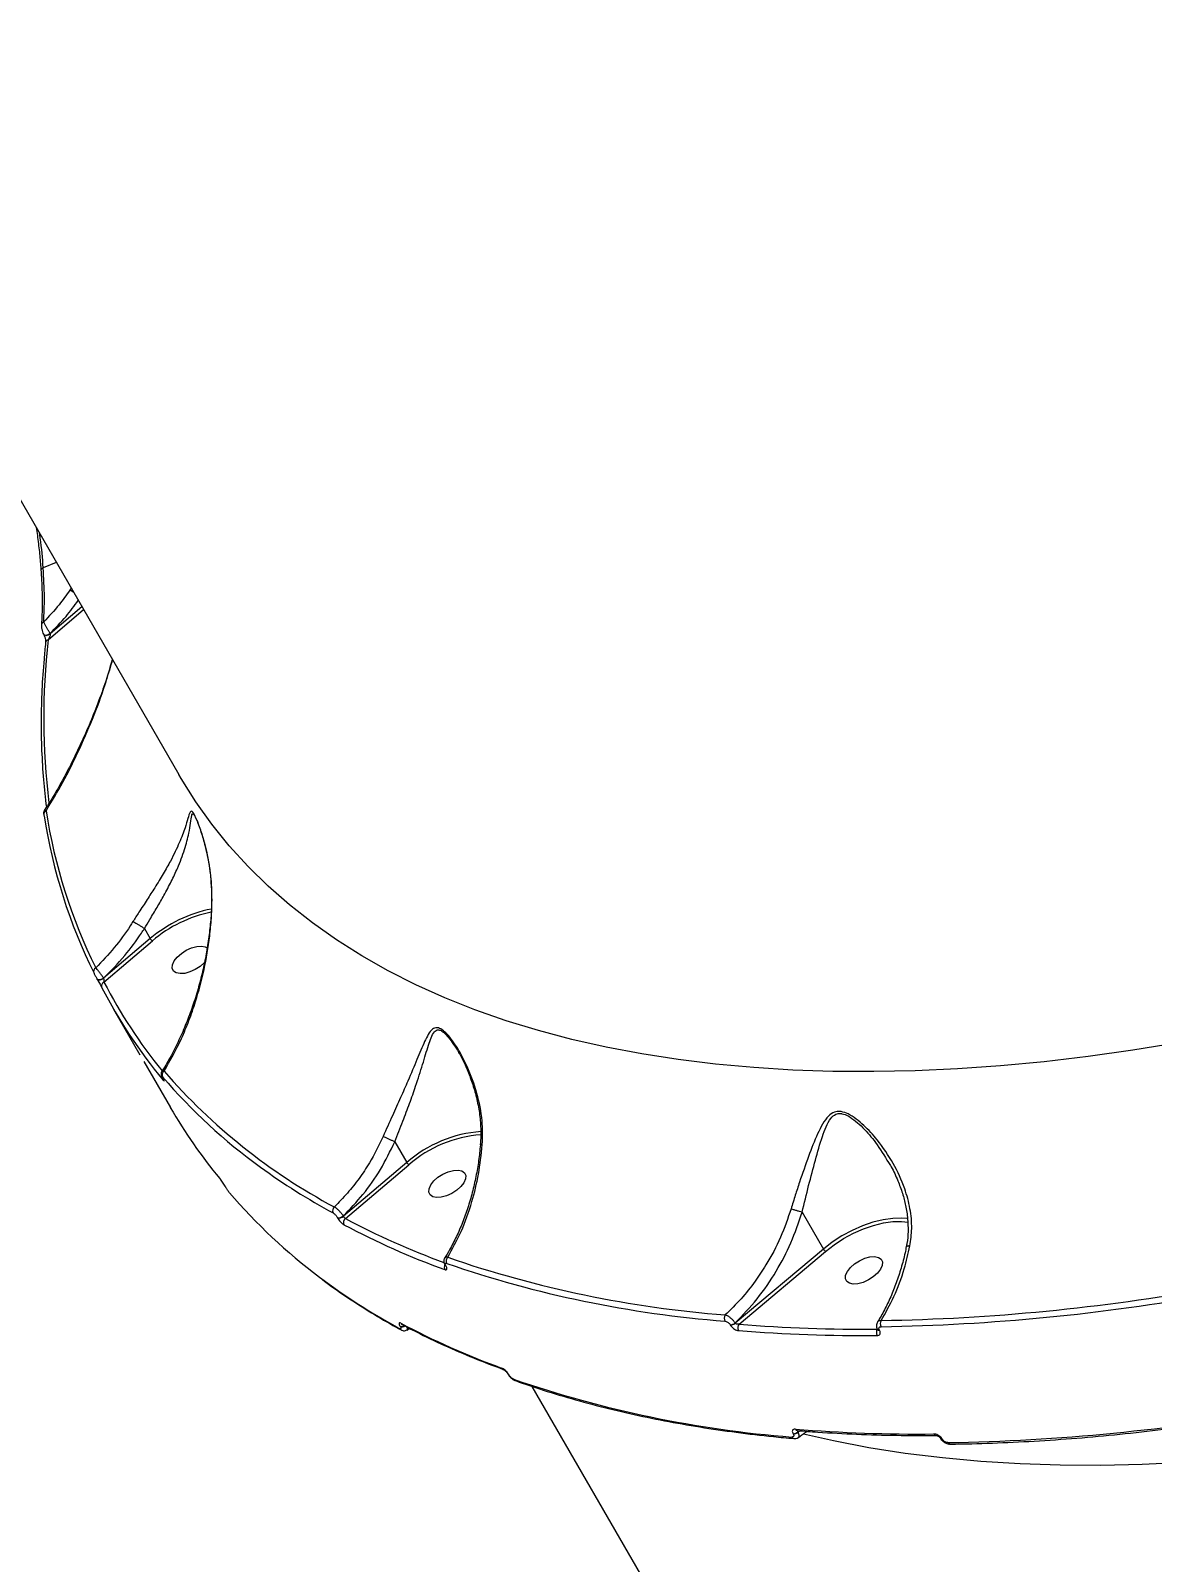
# Model space of a CAD drawing. Header units: millimetres. Extents: x -7447 to 8662, y -5576 to 6370.
# Drawn here: x 683.4 to 928.8, y -1705.7 to -1370.7 of the extents above; entities that cross this region are included whole.
import ezdxf

# ---------------------------------------------------------------- set-up
doc = ezdxf.new("R2010")
doc.units = ezdxf.units.MM
doc.layers.add('DiKom', color=7, linetype='Continuous')
doc.layers.add('DIKOM_ОБЪЕКТ', color=7, linetype='Continuous')
doc.styles.add('style1', font='arial.ttf', dxfattribs={"width": 0.8})
doc.dimstyles.new('1-50', dxfattribs={"dimtxt": 300, "dimasz": 200, "dimexe": 100, "dimexo": 0, "dimgap": 100, "dimtad": 1, "dimdec": 0, "dimtxsty": 'style1', "dimcen": 0, "dimclrd": 7, "dimclre": 7, "dimadec": 1, "dimazin": 2, "dimtfac": 1, "dimtdec": 0, "dimtmove": 1, "dimatfit": 3, "dimfxl": 0, "dimlwd": 25, "dimlwe": 18, "dimarcsym": 0})

# ---------------------------------------------------------------- blocks, each defined once
blk = doc.blocks.new('*D10')
at = {"color": 7, "linetype": 'Continuous', "lineweight": 18, "transparency": 16777216}
for p, q in [((-5489.75, 240.8), (-5489.75, 4573.49)), ((4778.18, -2126.78), (4778.18, 4573.49))]:
    blk.add_line(p, q, dxfattribs=at)
at = {"color": 7, "linetype": 'Continuous', "lineweight": 25, "transparency": 16777216}
blk.add_line((4578.18, 4473.49), (-5289.75, 4473.49), dxfattribs=at)
at = {"color": 7, "linetype": 'Continuous', "transparency": 16777216}
for points in [[(-5289.75, 4506.82), (-5289.75, 4440.16), (-5489.75, 4473.49)], [(4578.18, 4506.82), (4578.18, 4440.16), (4778.18, 4473.49)]]:
    blk.add_solid(points, dxfattribs=at)
at = {"layer": 'Defpoints', "color": 0, "linetype": 'Continuous', "transparency": 16777216}
for p in [(-5489.75, 4473.49), (-5489.75, 240.8), (4778.18, -2126.78)]:
    blk.add_point(p, dxfattribs=at)
at = {"color": 0, "linetype": 'Continuous', "lineweight": 15, "transparency": 16777216, "insert": (-777.31, 4726.76), "char_height": 300, "attachment_point": 5, "style": 'style1'}
blk.add_mtext('10300', dxfattribs=at)
blk = doc.blocks.new('*D11')
at = {"color": 7, "linetype": 'Continuous', "lineweight": 18, "transparency": 16777216}
for p, q in [((2045.4, 3512.26), (7772.09, 3512.26)), ((-1858.48, -4091.08), (7772.09, -4091.08))]:
    blk.add_line(p, q, dxfattribs=at)
at = {"color": 7, "linetype": 'Continuous', "lineweight": 25, "transparency": 16777216}
blk.add_line((7672.09, -3891.08), (7672.09, 3312.26), dxfattribs=at)
at = {"color": 7, "linetype": 'Continuous', "transparency": 16777216}
for points in [[(7638.76, 3312.26), (7705.42, 3312.26), (7672.09, 3512.26)], [(7638.76, -3891.08), (7705.42, -3891.08), (7672.09, -4091.08)]]:
    blk.add_solid(points, dxfattribs=at)
at = {"layer": 'Defpoints', "color": 0, "linetype": 'Continuous', "transparency": 16777216}
for p in [(2045.4, 3512.26), (7672.09, 3512.26), (-1858.48, -4091.08)]:
    blk.add_point(p, dxfattribs=at)
at = {"color": 0, "linetype": 'Continuous', "lineweight": 15, "transparency": 16777216, "insert": (7418.92, 3.22), "char_height": 300, "attachment_point": 5, "rotation": 90, "style": 'style1'}
blk.add_mtext('7600', dxfattribs=at)
blk = doc.blocks.new('*D12')
at = {"layer": 'Defpoints', "color": 0, "transparency": 16777216}
for p in [(-7446.93, 5919.72), (-7446.93, 736.93), (6905.53, -2412.68)]:
    blk.add_point(p, dxfattribs=at)
at = {"layer": 'DiKom', "color": 7, "lineweight": 18, "transparency": 16777216}
for p, q in [((-7446.93, 736.93), (-7446.93, 6019.72)), ((6905.53, -2412.68), (6905.53, 6019.72))]:
    blk.add_line(p, q, dxfattribs=at)
at = {"layer": 'DiKom', "color": 7, "lineweight": 25, "transparency": 16777216}
blk.add_line((6705.53, 5919.72), (-7246.93, 5919.72), dxfattribs=at)
at = {"layer": 'DiKom', "color": 7, "transparency": 16777216}
for points in [[(-7246.93, 5953.05), (-7246.93, 5886.39), (-7446.93, 5919.72)], [(6705.53, 5953.05), (6705.53, 5886.39), (6905.53, 5919.72)]]:
    blk.add_solid(points, dxfattribs=at)
at = {"layer": 'DiKom', "color": 0, "transparency": 16777216, "insert": (-918.31, 6173), "char_height": 300, "attachment_point": 5, "style": 'style1'}
blk.add_mtext('14300', dxfattribs=at)
blk = doc.blocks.new('*D13')
at = {"layer": 'Defpoints', "color": 0, "transparency": 16777216}
for p in [(2049.72, 5594.27), (-1141.86, -5576.35), (8561.69, -5576.35)]:
    blk.add_point(p, dxfattribs=at)
at = {"layer": 'DiKom', "color": 7, "lineweight": 18, "transparency": 16777216}
for p, q in [((2049.72, 5594.27), (8661.69, 5594.27)), ((-1141.86, -5576.35), (8661.69, -5576.35))]:
    blk.add_line(p, q, dxfattribs=at)
at = {"layer": 'DiKom', "color": 7, "lineweight": 25, "transparency": 16777216}
blk.add_line((8561.69, 5394.27), (8561.69, -5376.35), dxfattribs=at)
at = {"layer": 'DiKom', "color": 7, "transparency": 16777216}
for points in [[(8528.35, 5394.27), (8595.02, 5394.27), (8561.69, 5594.27)], [(8528.35, -5376.35), (8595.02, -5376.35), (8561.69, -5576.35)]]:
    blk.add_solid(points, dxfattribs=at)
at = {"layer": 'DiKom', "color": 0, "transparency": 16777216, "insert": (8308.52, 8.96), "char_height": 300, "attachment_point": 5, "rotation": 90, "style": 'style1'}
blk.add_mtext('11200', dxfattribs=at)

msp = doc.modelspace()

# ---------------------------------------------------------------- linework, layer by layer
at = {"layer": 'DIKOM_ОБЪЕКТ', "color": 7, "linetype": 'Continuous', "lineweight": 15}
for p, q in [((584.74, -1306.45), (715.8, -1533.45)), ((688.99, -1487.02), (686.13, -1488.24)), ((692.26, -1492.69), (691.96, -1493.11)), ((694.6, -1496.73), (687.68, -1502.64)), ((685.74, -1500.63), (685.74, -1500.67)), ((687.22, -1503.94), (694.95, -1497.34)), ((686.24, -1502.82), (686.28, -1502.89)), ((687.68, -1502.64), (687.64, -1502.57)), ((708.26, -1567.11), (708.26, -1567.1)), ((708.26, -1567.11), (709.53, -1569.3)), ((709.53, -1569.3), (699.35, -1577.96)), ((699.41, -1578.82), (710.01, -1569.8)), ((697.94, -1578.18), (697.93, -1578.17)), ((697.94, -1578.18), (697.95, -1578.21)), ((697.95, -1578.21), (697.95, -1578.19)), ((699.35, -1577.96), (699.34, -1577.94)), ((701.51, -1584.7), (707.29, -1594.72)), ((708.15, -1596.21), (713.94, -1606.23)), ((712.22, -1599.74), (712.26, -1599.81)), ((712.22, -1599.74), (712.25, -1599.78)), ((712.29, -1599.85), (712.25, -1599.78)), ((712.26, -1599.81), (712.29, -1599.85)), ((763.03, -1613.72), (765.65, -1618.26)), ((765.65, -1618.26), (751.78, -1630)), ((752.23, -1630.52), (766.13, -1618.76)), ((725.98, -1623.57), (726.02, -1623.64)), ((725.98, -1623.57), (726, -1623.61)), ((726.05, -1623.68), (726, -1623.61)), ((726.02, -1623.64), (726.05, -1623.68)), ((750.48, -1630.31), (750.5, -1630.35)), ((751.78, -1630), (751.76, -1629.96)), ((852.12, -1629.11), (856.79, -1637.19)), ((856.79, -1637.19), (837.51, -1653.41)), ((838.34, -1653.62), (857.26, -1637.7)), ((774.03, -1640.7), (774.07, -1640.76)), ((774.24, -1640.9), (774.21, -1640.84)), ((764.22, -1654.11), (764.24, -1654.15)), ((764.62, -1653.68), (764.62, -1653.68)), ((765.74, -1654.92), (766.26, -1654.53)), ((836.41, -1653.76), (836.44, -1653.82)), ((837.51, -1653.41), (837.48, -1653.35)), ((868.64, -1654.77), (868.67, -1654.81)), ((869.07, -1654.98), (869.05, -1654.94)), ((787.78, -1664.52), (787.82, -1664.58)), ((787.99, -1664.71), (787.96, -1664.65)), ((793.03, -1667.23), (924.09, -1894.22)), ((850.16, -1677.58), (850.19, -1677.63)), ((851.11, -1676.89), (851.12, -1676.89)), ((851.23, -1677.17), (851.53, -1676.92)), ((851.26, -1677.23), (851.23, -1677.17)), ((851.73, -1676.93), (851.26, -1677.23)), ((882.38, -1678.57), (882.41, -1678.61)), ((882.81, -1678.78), (882.78, -1678.74))]:
    msp.add_line(p, q, dxfattribs=at)
at = {"layer": 'DIKOM_ОБЪЕКТ', "color": 7, "linetype": 'Continuous', "lineweight": 15, "flags": 128}
for points in [[(687.64, -1502.57), (687.41, -1502.74), (687.16, -1502.87), (686.91, -1502.96), (686.67, -1502.99), (686.46, -1502.98), (686.31, -1502.9), (686.24, -1502.82)], [(687.68, -1502.64), (687.45, -1502.8), (687.2, -1502.94), (686.94, -1503.02), (686.7, -1503.06), (686.5, -1503.04), (686.35, -1502.97), (686.28, -1502.89)], [(934.41, -1592.11), (924.51, -1593.71), (914.72, -1595.08), (905.05, -1596.22), (895.52, -1597.12), (886.13, -1597.78), (876.88, -1598.21), (867.79, -1598.39), (858.88, -1598.34), (850.13, -1598.05), (841.57, -1597.52), (833.2, -1596.76), (825.02, -1595.76), (817.06, -1594.52), (809.3, -1593.05), (801.77, -1591.35), (794.47, -1589.41), (787.4, -1587.25), (780.57, -1584.85), (773.99, -1582.23), (767.66, -1579.39), (761.59, -1576.33), (755.79, -1573.05), (750.25, -1569.56), (745, -1565.85), (740.02, -1561.94), (735.33, -1557.82), (730.93, -1553.5), (726.82, -1548.99), (723.01, -1544.28), (719.5, -1539.38), (716.3, -1534.31), (715.8, -1533.45)], [(686.25, -1542.23), (686.28, -1542.33), (686.34, -1542.47)], [(721.35, -1574.57), (720.44, -1575.38), (719.37, -1576.07), (718.22, -1576.59), (717.08, -1576.9), (716.05, -1576.97), (715.21, -1576.79), (714.63, -1576.39), (714.35, -1575.79), (714.41, -1575.04), (714.78, -1574.2), (715.45, -1573.35), (716.36, -1572.54), (717.43, -1571.85), (718.58, -1571.33), (719.72, -1571.02), (720.75, -1570.95), (721.59, -1571.12), (722.04, -1571.4)], [(699.34, -1577.94), (699.15, -1578.08), (698.94, -1578.2), (698.72, -1578.28), (698.5, -1578.34), (698.31, -1578.35), (698.14, -1578.33), (698.01, -1578.27), (697.94, -1578.18)], [(699.35, -1577.96), (699.16, -1578.1), (698.95, -1578.22), (698.73, -1578.31), (698.52, -1578.36), (698.32, -1578.38), (698.15, -1578.35), (698.03, -1578.29), (697.95, -1578.21)], [(777.47, -1623.53), (776.57, -1624.34), (775.49, -1625.03), (774.34, -1625.55), (773.21, -1625.86), (772.17, -1625.93), (771.33, -1625.75), (770.75, -1625.35), (770.48, -1624.75), (770.53, -1624), (770.9, -1623.16), (771.57, -1622.31), (772.48, -1621.5), (773.55, -1620.81), (774.7, -1620.29), (775.84, -1619.98), (776.87, -1619.91), (777.71, -1620.08), (778.29, -1620.49), (778.57, -1621.09), (778.52, -1621.84), (778.14, -1622.68), (777.47, -1623.53)], [(875.04, -1630.54), (873.92, -1630.44), (871.95, -1630.48), (869.83, -1630.78), (867.61, -1631.33), (865.34, -1632.12), (863.06, -1633.12), (860.85, -1634.32), (858.74, -1635.69), (856.79, -1637.19)], [(857.26, -1637.7), (859.16, -1636.24), (861.2, -1634.91), (863.35, -1633.75), (865.55, -1632.77), (867.76, -1632.01), (869.91, -1631.48), (871.97, -1631.19), (873.88, -1631.14), (875.34, -1631.3)], [(868.61, -1642.46), (867.7, -1643.27), (866.63, -1643.96), (865.48, -1644.48), (864.34, -1644.79), (863.31, -1644.86), (862.47, -1644.69), (861.89, -1644.28), (861.61, -1643.68), (861.66, -1642.93), (862.04, -1642.09), (862.7, -1641.24), (863.61, -1640.43), (864.68, -1639.74), (865.84, -1639.22), (866.97, -1638.91), (868, -1638.84), (868.84, -1639.02), (869.43, -1639.42), (869.7, -1640.02), (869.65, -1640.77), (869.28, -1641.61), (868.61, -1642.46)], [(852.43, -1677.62), (858.98, -1679.09), (866.73, -1680.56), (874.7, -1681.8), (882.87, -1682.8), (891.24, -1683.56), (899.8, -1684.09), (908.55, -1684.38), (917.47, -1684.43), (926.55, -1684.24), (935.8, -1683.82)]]:
    msp.add_lwpolyline(points, dxfattribs=at)
at = {"layer": 'DIKOM_ОБЪЕКТ', "color": 7, "linetype": 'Continuous', "lineweight": 15}
for centre, radius, start, end in [((686.25, -1488.85), 0.628, 100.5948, 169.4396), ((686.47, -1500.76), 0.743, 108.3935, 170.0514), ((836.15, -1521.09), 149.91, 173.4282, 187.1021), ((687.43, -1504.69), 0.783, 105.4307, 171.082), ((687.08, -1542.13), 0.839, 113.8395, 187.316), ((802.89, -1524.52), 117.92, 188.7569, 206.37), ((803.04, -1523.45), 117.66, 188.7569, 206.37), ((728.79, -1592.03), 29.78, 101.3758, 130.2815), ((728.45, -1591.36), 28.37, 101.3346, 130.5489), ((698.05, -1576.5), 0.907, 118.628, 205.7807), ((699.8, -1579.65), 0.923, 115.0444, 205.3371), ((798.63, -1528.62), 112.14, 207.2934, 219.676), ((798.78, -1527.54), 111.82, 207.2916, 219.2018), ((713.12, -1599.11), 0.978, 123.0811, 205.4827), ((713.01, -1599.83), 0.803, 174.7043, 209.4014), ((806.3, -1518.9), 123.9, 220.6056, 234.0947), ((811.24, -1512.78), 130.56, 220.9186, 241.9303), ((811.2, -1550.04), 112.33, 210.0142, 219.6714), ((783.86, -1639.1), 27.67, 94.0358, 131.1578), ((783.79, -1638.97), 26.84, 94.082, 131.1509), ((818.02, -1503.19), 143.5, 233.9809, 241.4942), ((820.27, -1544.89), 122.97, 220.5689, 233.1743), ((750.53, -1628.81), 1.1, 131.1306, 205.7814), ((750.81, -1629.01), 1.34, 255.9094, 315.214), ((750.83, -1629.05), 1.34, 255.9094, 315.214), ((752.91, -1631.4), 1.11, 127.9782, 205.6429), ((833.1, -1478.18), 172.48, 242.0377, 249.888), ((833.07, -1478.98), 173.1, 242.04, 250.0361), ((858.02, -1636.5), 1.41, 209.3726, 237.7584), ((774.97, -1641.17), 1.12, 150.235, 206.9866), ((774.3, -1640.54), 0.315, 211.688, 252.6027), ((774.33, -1640.6), 0.314, 210.7189, 252.6553), ((775.43, -1639.81), 1.17, 135.6687, 206.2291), ((854.3, -1408.44), 245.27, 250.9844, 265.5451), ((854.34, -1407.62), 244.73, 250.9845, 265.545), ((832.28, -1529.12), 142.79, 233.1073, 241.5061), ((861.55, -1199.55), 454.7, 270.9888, 280.1303), ((861.57, -1199.2), 453.69, 270.9887, 280.1304), ((764.77, -1654.28), 0.696, 209.4711, 241.2615), ((764.55, -1653.05), 1.11, 252.4562, 304.1241), ((764.58, -1653.08), 1.12, 252.5652, 305.1941), ((845.5, -1500.5), 173.11, 242.0402, 250.036), ((764.94, -1653.06), 0.694, 209.4377, 241.6342), ((836.43, -1652.36), 1.33, 145.9582, 207.4962), ((836.41, -1652.15), 1.61, 270.1332, 311.7098), ((836.44, -1652.21), 1.61, 270.1328, 311.7043), ((839.4, -1654.41), 1.33, 143.2364, 207.6829), ((865.62, -1312.07), 342.64, 265.4332, 270.4962), ((869.79, -1655.44), 1.41, 148.3926, 208.3832), ((870.66, -1653.51), 1.44, 151.6168, 208.1871), ((865.57, -1312.66), 343.46, 265.4332, 270.4962), ((868.99, -1654.52), 0.43, 217.4587, 277.4844), ((869.01, -1654.56), 0.425, 215.6232, 277.6867), ((786.99, -1662.88), 0.674, 208.9676, 249.5705), ((788.05, -1664.35), 0.314, 210.9137, 252.6523), ((788.08, -1664.41), 0.316, 212.5085, 252.576), ((868.92, -1433.77), 245.27, 250.9844, 265.5451), ((789.59, -1665.34), 0.666, 208.7119, 249.8572), ((876.17, -1224.88), 454.7, 270.9888, 280.1303), ((850.15, -1675.96), 1.61, 270.1328, 311.7043), ((850.19, -1676.02), 1.61, 270.1272, 311.7099), ((878, -1334.17), 343.48, 265.4333, 270.4961), ((851.2, -1676.29), 0.605, 206.5037, 262.2367), ((881.5, -1677.4), 0.57, 204.7438, 265.7203), ((850.41, -1678.03), 0.602, 206.3483, 262.2364), ((882.73, -1678.32), 0.426, 215.7672, 277.6793), ((882.75, -1678.36), 0.427, 216.3447, 277.6147), ((884.54, -1679.28), 0.572, 204.8545, 265.6856)]:
    msp.add_arc(centre, radius, start, end, dxfattribs=at)
for points, knots in [([(684.61, -1479.43), (684.65, -1479.71), (684.79, -1480.59), (684.88, -1481.44), (684.95, -1482.02)], [0, 0, 0, 0, 0.317034, 1, 1, 1, 1]), ([(684.95, -1482.02), (685.03, -1482.64), (685.26, -1484.46), (685.48, -1486.71), (685.59, -1488.27), (685.62, -1488.74)], [0, 0, 0, 0, 0.265625, 0.782463, 1, 1, 1, 1]), ([(686.13, -1488.24), (685.97, -1486.12), (685.79, -1483.69), (685.39, -1481.03), (685.33, -1480.69)], [0, 0, 0, 0, 0.87043, 1, 1, 1, 1]), ([(685.62, -1488.74), (685.64, -1488.98), (685.75, -1490.33), (685.84, -1492.25), (685.87, -1493.84), (685.88, -1494.44)], [0, 0, 0, 0, 0.117095, 0.667623, 1, 1, 1, 1]), ([(686.24, -1500.06), (686.32, -1498.3), (686.49, -1494.76), (686.25, -1490.43), (686.13, -1488.24)], [0, 0, 0, 0, 0.493769, 1, 1, 1, 1]), ([(691.96, -1493.11), (691.19, -1494.19), (689.42, -1496.65), (687.39, -1498.83), (686.24, -1500.06)], [0, 0, 0, 0, 0.436569, 1, 1, 1, 1]), ([(692.78, -1493.58), (692.76, -1493.57), (692.57, -1493.44), (692.29, -1493.28), (692.06, -1493.16), (691.97, -1493.12), (691.96, -1493.11)], [0, 0, 0, 0, 0.043015, 0.600612, 0.937955, 1, 1, 1, 1]), ([(685.88, -1494.44), (685.89, -1494.84), (685.92, -1496.27), (685.88, -1498.36), (685.78, -1499.92), (685.74, -1500.63)], [0, 0, 0, 0, 0.178541, 0.627637, 1, 1, 1, 1]), ([(687.64, -1502.57), (688.83, -1501.36), (691.03, -1499.12), (692.92, -1496.53), (693.8, -1495.34)], [0, 0, 0, 0, 0.540044, 1, 1, 1, 1]), ([(687.64, -1502.57), (687.54, -1502.41), (687.33, -1502.08), (687, -1501.5), (686.68, -1500.93), (686.41, -1500.42), (686.29, -1500.17), (686.24, -1500.06)], [0, 0, 0, 0, 0.195135, 0.389904, 0.593449, 0.814055, 1, 1, 1, 1]), ([(685.75, -1500.67), (685.74, -1500.73), (685.71, -1501.02), (685.79, -1501.52), (685.88, -1502.01), (685.97, -1502.22), (685.98, -1502.23)], [0, 0, 0, 0, 0.134317, 0.607482, 0.979698, 1, 1, 1, 1]), ([(685.98, -1502.23), (686.04, -1502.42), (686.11, -1502.63), (686.23, -1502.8), (686.24, -1502.82)], [0, 0, 0, 0, 0.871715, 1, 1, 1, 1]), ([(686.28, -1502.89), (686.29, -1502.92), (686.33, -1502.99), (686.41, -1503.16), (686.49, -1503.39), (686.58, -1503.7), (686.64, -1504.06), (686.67, -1504.39), (686.66, -1504.51), (686.66, -1504.56)], [0, 0, 0, 0, 0.063073, 0.146709, 0.256704, 0.396038, 0.580639, 0.816324, 1, 1, 1, 1]), ([(687.22, -1503.94), (687.29, -1503.84), (687.43, -1503.63), (687.59, -1503.3), (687.69, -1503.01), (687.72, -1502.81), (687.71, -1502.7), (687.69, -1502.66), (687.68, -1502.64)], [0, 0, 0, 0, 0.275945, 0.581224, 0.784079, 0.904582, 0.953151, 1, 1, 1, 1]), ([(686.66, -1504.57), (686.53, -1505.77), (686.18, -1509.26), (685.8, -1514.95), (685.62, -1521.61), (685.74, -1528.15), (686.14, -1534.47), (686.56, -1538.57), (686.83, -1540.55), (686.83, -1540.56)], [0, 0, 0, 0, 0.09626, 0.278943, 0.461601, 0.644214, 0.826779, 0.999626, 1, 1, 1, 1]), ([(701.27, -1508.28), (701.05, -1509.05), (700.35, -1511.46), (698.99, -1515.44), (697.16, -1520.27), (695.08, -1525.15), (692.79, -1530.04), (690.3, -1534.79), (688.17, -1538.53), (686.83, -1540.56), (686.42, -1541.19)], [0, 0, 0, 0, 0.062508, 0.195734, 0.334307, 0.478508, 0.629654, 0.783359, 0.93362, 1, 1, 1, 1]), ([(686.75, -1541.36), (687.99, -1539.31), (690.47, -1535.2), (693.85, -1528.48), (696.93, -1521.34), (699.49, -1514.62), (700.75, -1510.12), (701.26, -1508.27)], [0, 0, 0, 0, 0.210482, 0.420972, 0.635999, 0.851002, 1, 1, 1, 1]), ([(686.4, -1541.17), (686.37, -1541.23), (686.28, -1541.37), (686.23, -1541.6), (686.21, -1541.87), (686.22, -1542.06), (686.25, -1542.21), (686.26, -1542.23)], [0, 0, 0, 0, 0.152372, 0.351056, 0.567835, 0.91814, 1, 1, 1, 1]), ([(686.75, -1541.36), (686.64, -1541.27), (686.47, -1541.11), (686.43, -1541.16), (686.42, -1541.19)], [0, 0, 0, 0, 0.594363, 1, 1, 1, 1]), ([(723.06, -1560.95), (723, -1558.89), (722.86, -1554.74), (721.79, -1549.59), (720.75, -1546.08), (720.05, -1544.13), (719.51, -1542.82), (719.02, -1541.85), (718.6, -1541.34), (718.39, -1541.44), (718.1, -1541.91), (717.8, -1542.99), (717.13, -1545.24), (715.98, -1548.3), (714.31, -1551.75), (712.42, -1555.11), (710.67, -1557.95), (708.85, -1560.79), (707.22, -1563.29), (706.19, -1564.9), (705.76, -1565.57)], [0, 0, 0, 0, 0.095209, 0.192956, 0.2448, 0.271069, 0.298171, 0.32429, 0.350387, 0.391075, 0.401942, 0.471962, 0.543808, 0.639397, 0.737851, 0.798855, 0.861364, 0.911374, 0.962837, 1, 1, 1, 1]), ([(708.26, -1567.1), (708.26, -1567.1), (708.67, -1566.46), (709.58, -1564.89), (711.05, -1562.46), (712.66, -1559.65), (714.18, -1556.78), (715.78, -1553.36), (717.13, -1549.74), (717.98, -1546.5), (718.37, -1543.95), (718.53, -1542.72), (718.7, -1542.09), (718.85, -1541.93), (719.09, -1542.11), (719.25, -1542.44), (719.26, -1542.47)], [0, 0, 0, 0, 0.000033, 0.053421, 0.127788, 0.202238, 0.294256, 0.386392, 0.531893, 0.677609, 0.782863, 0.887721, 0.903392, 0.960724, 0.996199, 1, 1, 1, 1]), ([(719.27, -1542.46), (719.27, -1542.48), (719.31, -1542.54), (719.49, -1542.89), (719.77, -1543.52), (720.08, -1544.3), (720.29, -1544.89), (720.37, -1545.14)], [0, 0, 0, 0, 0.047781, 0.235383, 0.484619, 0.788337, 1, 1, 1, 1]), ([(720.37, -1545.14), (720.43, -1545.3), (720.66, -1545.95), (721.09, -1547.33), (721.64, -1549.38), (722.21, -1552), (722.69, -1555.08), (722.98, -1558.15), (722.95, -1560.14), (722.94, -1560.95)], [0, 0, 0, 0, 0.035992, 0.139391, 0.275965, 0.434749, 0.636303, 0.851062, 1, 1, 1, 1]), ([(722.96, -1560.95), (722.96, -1561.17), (722.96, -1562.59), (722.78, -1565.25), (722.4, -1568.95), (721.8, -1572.72), (721.01, -1576.54), (720.01, -1580.36), (718.81, -1584.15), (717.42, -1587.88), (715.85, -1591.5), (714.11, -1594.92), (712.84, -1597.2), (712.12, -1598.27), (712.08, -1598.34)], [0, 0, 0, 0, 0.015195, 0.101489, 0.190723, 0.283044, 0.378438, 0.476682, 0.577319, 0.679811, 0.784488, 0.888951, 0.993156, 1, 1, 1, 1]), ([(712.58, -1598.3), (713.89, -1595.98), (715.87, -1592.49), (718.04, -1587.23), (719.78, -1582.25), (721.42, -1576.12), (722.46, -1569.96), (722.95, -1564.86), (723.02, -1562.25), (723.06, -1560.95)], [0, 0, 0, 0, 0.222716, 0.336734, 0.450748, 0.631004, 0.813277, 0.906645, 1, 1, 1, 1]), ([(723.06, -1560.95), (723.04, -1560.95), (722.97, -1560.95), (722.96, -1560.95), (722.95, -1560.95)], [0, 0, 0, 0, 0.32815, 1, 1, 1, 1]), ([(705.76, -1565.57), (705.56, -1565.89), (704.3, -1567.87), (701.72, -1571.43), (699, -1574.26), (697.62, -1575.71)], [0, 0, 0, 0, 0.084988, 0.533467, 1, 1, 1, 1]), ([(699.34, -1577.94), (700.92, -1576.34), (703.91, -1573.31), (706.73, -1569.49), (708.05, -1567.43), (708.26, -1567.11)], [0, 0, 0, 0, 0.484342, 0.918521, 1, 1, 1, 1]), ([(705.76, -1565.57), (705.77, -1565.58), (705.88, -1565.63), (706.14, -1565.76), (706.64, -1566.04), (707.21, -1566.39), (707.78, -1566.76), (708.1, -1566.99), (708.26, -1567.1)], [0, 0, 0, 0, 0.025939, 0.209597, 0.407196, 0.604795, 0.802416, 1, 1, 1, 1]), ([(710.01, -1569.8), (710, -1569.8), (709.98, -1569.79), (709.93, -1569.75), (709.84, -1569.68), (709.72, -1569.57), (709.61, -1569.43), (709.56, -1569.35), (709.53, -1569.3)], [0, 0, 0, 0, 0.053521, 0.141391, 0.356019, 0.570732, 0.785394, 1, 1, 1, 1]), ([(697.24, -1576.9), (697.27, -1576.97), (697.34, -1577.11), (697.51, -1577.41), (697.69, -1577.74), (697.83, -1578), (697.91, -1578.13), (697.93, -1578.17)], [0, 0, 0, 0, 0.233603, 0.467284, 0.69555, 0.908719, 1, 1, 1, 1]), ([(699.34, -1577.94), (699.29, -1577.86), (699.13, -1577.61), (698.8, -1577.13), (698.36, -1576.55), (697.93, -1576.03), (697.72, -1575.81), (697.62, -1575.71)], [0, 0, 0, 0, 0.094246, 0.312265, 0.541165, 0.771373, 1, 1, 1, 1]), ([(697.95, -1578.19), (697.98, -1578.25), (698.09, -1578.44), (698.3, -1578.82), (698.57, -1579.3), (698.81, -1579.74), (698.91, -1579.95), (698.97, -1580.05)], [0, 0, 0, 0, 0.093156, 0.3039, 0.530219, 0.765201, 1, 1, 1, 1]), ([(699.41, -1578.82), (699.43, -1578.75), (699.46, -1578.64), (699.46, -1578.42), (699.44, -1578.22), (699.41, -1578.09), (699.38, -1578.01), (699.36, -1577.98), (699.35, -1577.96)], [0, 0, 0, 0, 0.268581, 0.522812, 0.74258, 0.869081, 0.924237, 1, 1, 1, 1]), ([(782.18, -1614.36), (782.22, -1612.62), (782.31, -1608.83), (781.12, -1603.04), (779.27, -1597.91), (777.39, -1594.29), (775.97, -1592.06), (774.82, -1590.54), (773.64, -1589.35), (772.8, -1588.87), (771.97, -1588.72), (771.16, -1589.07), (770.34, -1590.23), (769.28, -1592.35), (767.92, -1595.68), (766.15, -1599.89), (764.3, -1604.07), (762.46, -1608.12), (761.15, -1611.05), (760.46, -1612.58)], [0, 0, 0, 0, 0.079019, 0.17218, 0.268058, 0.328729, 0.361059, 0.393899, 0.422333, 0.451319, 0.459945, 0.498994, 0.544605, 0.591437, 0.687621, 0.786581, 0.854677, 0.924445, 1, 1, 1, 1]), ([(763.03, -1613.72), (763.03, -1613.72), (763.62, -1612.21), (764.76, -1609.33), (766.3, -1605.28), (767.79, -1601.08), (769.18, -1596.73), (770.17, -1593.25), (770.96, -1590.94), (771.57, -1589.67), (772.25, -1589.21), (772.92, -1589.3), (773.34, -1589.52), (774.01, -1590.05), (774.84, -1590.93), (775.91, -1592.43), (776.66, -1593.56), (776.98, -1594.19), (776.99, -1594.21)], [0, 0, 0, 0, 0.000049, 0.113415, 0.216818, 0.322728, 0.469067, 0.619156, 0.687086, 0.756159, 0.811245, 0.823104, 0.853777, 0.862965, 0.90297, 0.950214, 0.998577, 1, 1, 1, 1]), ([(776.99, -1594.21), (777.07, -1594.34), (777.58, -1595.2), (778.48, -1597.03), (779.62, -1599.75), (780.61, -1602.84), (781.38, -1606.12), (781.79, -1609.34), (781.92, -1612.12), (781.79, -1613.76), (781.74, -1614.43)], [0, 0, 0, 0, 0.022591, 0.147475, 0.291126, 0.444894, 0.608303, 0.768635, 0.904612, 1, 1, 1, 1]), ([(712.07, -1598.33), (712.02, -1598.41), (711.94, -1598.57), (711.9, -1598.81), (711.92, -1599.03), (711.96, -1599.2), (712.03, -1599.39), (712.11, -1599.54), (712.2, -1599.7), (712.23, -1599.75)], [0, 0, 0, 0, 0.159737, 0.304918, 0.430267, 0.542056, 0.660611, 0.888878, 1, 1, 1, 1]), ([(712.58, -1598.3), (712.56, -1598.29), (712.41, -1598.23), (712.19, -1598.2), (712.11, -1598.29), (712.07, -1598.33)], [0, 0, 0, 0, 0.08732, 0.598901, 1, 1, 1, 1]), ([(712.25, -1599.78), (712.21, -1599.71), (712.13, -1599.58), (712.08, -1599.45), (712.06, -1599.38), (712.1, -1599.39), (712.17, -1599.46), (712.23, -1599.53), (712.23, -1599.54)], [0, 0, 0, 0, 0.167356, 0.334471, 0.509194, 0.71308, 0.957755, 1, 1, 1, 1]), ([(712.26, -1599.81), (712.3, -1599.88), (712.38, -1600.02), (712.44, -1600.13), (712.44, -1600.15), (712.44, -1600.15)], [0, 0, 0, 0, 0.409708, 0.773821, 1, 1, 1, 1]), ([(712.31, -1600.22), (712.32, -1600.24), (712.41, -1600.33), (712.51, -1600.45), (712.57, -1600.46), (712.55, -1600.35), (712.46, -1600.16), (712.35, -1599.95), (712.29, -1599.85)], [0, 0, 0, 0, 0.039207, 0.287254, 0.495189, 0.670976, 0.835299, 1, 1, 1, 1]), ([(875.72, -1636.52), (875.9, -1635.25), (876.27, -1632.53), (875.83, -1628.3), (874.54, -1623.48), (872.18, -1618.36), (869.05, -1613.74), (866.18, -1610.58), (864, -1608.71), (862.32, -1607.62), (861.09, -1607.19), (860.07, -1607.07), (859.01, -1607.22), (857.72, -1608.17), (856.57, -1609.85), (855.14, -1612.72), (853.52, -1616.9), (851.91, -1621.53), (850.63, -1625.43), (850.03, -1627.4), (849.72, -1628.39)], [0, 0, 0, 0, 0.059056, 0.126771, 0.196529, 0.289997, 0.386194, 0.45277, 0.486432, 0.520907, 0.548913, 0.554252, 0.580046, 0.615211, 0.661735, 0.709494, 0.80614, 0.905605, 0.952554, 1, 1, 1, 1]), ([(852.12, -1629.11), (852.12, -1629.11), (852.6, -1627.16), (853.58, -1623.19), (855.05, -1617.65), (856.24, -1613.41), (857.34, -1610.42), (858.24, -1608.7), (859.33, -1607.67), (860.28, -1607.51), (861.2, -1607.63), (862.33, -1608.08), (863.88, -1609.2), (865.93, -1611.11), (868.49, -1614.07), (870.14, -1616.79), (871.04, -1618.29)], [0, 0, 0, 0, 0.000025, 0.138478, 0.280607, 0.426439, 0.493457, 0.561591, 0.609716, 0.643915, 0.65098, 0.688551, 0.735562, 0.784442, 0.881043, 1, 1, 1, 1]), ([(760.46, -1612.58), (759.52, -1614.54), (757.98, -1617.73), (755.25, -1621.79), (752.7, -1625.04), (750.78, -1626.99), (749.81, -1627.98)], [0, 0, 0, 0, 0.342218, 0.557267, 0.774605, 1, 1, 1, 1]), ([(751.76, -1629.96), (753.23, -1628.43), (756.22, -1625.32), (760.06, -1619.83), (762.04, -1615.77), (763.03, -1613.72)], [0, 0, 0, 0, 0.325729, 0.659683, 1, 1, 1, 1]), ([(763.03, -1613.72), (762.85, -1613.64), (762.49, -1613.49), (761.86, -1613.22), (761.25, -1612.95), (760.81, -1612.74), (760.57, -1612.63), (760.48, -1612.59), (760.46, -1612.58)], [0, 0, 0, 0, 0.212714, 0.425418, 0.638137, 0.85081, 0.961926, 1, 1, 1, 1]), ([(763.03, -1613.72), (763.03, -1613.72), (763.03, -1613.72), (763.03, -1613.72), (763.03, -1613.72)], [0, 0, 0, 0, 0.610804, 1, 1, 1, 1]), ([(781.76, -1614.43), (781.64, -1615.57), (781.41, -1617.9), (780.8, -1621.37), (780.01, -1624.84), (779.03, -1628.2), (777.87, -1631.43), (776.54, -1634.49), (775.22, -1637.1), (774.3, -1638.58), (773.93, -1639.17)], [0, 0, 0, 0, 0.122302, 0.25235, 0.383336, 0.515033, 0.646396, 0.778252, 0.910263, 1, 1, 1, 1]), ([(774.6, -1639), (775.62, -1637.16), (777.71, -1633.44), (779.9, -1627.21), (781.47, -1620.8), (781.94, -1616.53), (782.18, -1614.36)], [0, 0, 0, 0, 0.262567, 0.532664, 0.763648, 1, 1, 1, 1]), ([(782.18, -1614.36), (782.13, -1614.37), (782, -1614.37), (781.82, -1614.39), (781.79, -1614.42), (781.78, -1614.44)], [0, 0, 0, 0, 0.182913, 0.531436, 1, 1, 1, 1]), ([(766.13, -1618.76), (766.12, -1618.76), (766.1, -1618.75), (766.05, -1618.71), (765.96, -1618.64), (765.84, -1618.53), (765.73, -1618.39), (765.68, -1618.31), (765.65, -1618.26)], [0, 0, 0, 0, 0.070264, 0.141503, 0.356073, 0.570732, 0.785377, 1, 1, 1, 1]), ([(871.06, -1618.28), (871.25, -1618.58), (872.03, -1619.84), (873.04, -1622.1), (874.11, -1624.94), (874.83, -1627.72), (875.26, -1630.51), (875.34, -1633.29), (875.22, -1635.35), (874.96, -1636.44), (874.91, -1636.67)], [0, 0, 0, 0, 0.054633, 0.230411, 0.382723, 0.526922, 0.678806, 0.82491, 0.963246, 1, 1, 1, 1]), ([(726, -1623.61), (725.97, -1623.55), (725.87, -1623.37), (725.64, -1623.01), (725.34, -1622.55), (725.01, -1622.09), (724.84, -1621.87), (724.74, -1621.75)], [0, 0, 0, 0, 0.079598, 0.27569, 0.470714, 0.710506, 1, 1, 1, 1]), ([(726.86, -1624.86), (726.79, -1624.78), (726.68, -1624.64), (726.47, -1624.35), (726.28, -1624.06), (726.14, -1623.84), (726.07, -1623.72), (726.05, -1623.68)], [0, 0, 0, 0, 0.302542, 0.534658, 0.725424, 0.917108, 1, 1, 1, 1]), ([(749.54, -1629.29), (749.6, -1629.33), (749.72, -1629.41), (749.95, -1629.62), (750.18, -1629.87), (750.36, -1630.11), (750.44, -1630.26), (750.48, -1630.31)], [0, 0, 0, 0, 0.214238, 0.428445, 0.642919, 0.857761, 1, 1, 1, 1]), ([(751.76, -1629.96), (751.68, -1629.85), (751.5, -1629.57), (751.12, -1629.1), (750.65, -1628.62), (750.19, -1628.21), (749.93, -1628.06), (749.81, -1627.98)], [0, 0, 0, 0, 0.142398, 0.357279, 0.571673, 0.785776, 1, 1, 1, 1]), ([(750.5, -1630.35), (750.55, -1630.44), (750.68, -1630.65), (750.95, -1631.01), (751.29, -1631.39), (751.63, -1631.7), (751.82, -1631.82), (751.91, -1631.88)], [0, 0, 0, 0, 0.140792, 0.355318, 0.570067, 0.785005, 1, 1, 1, 1]), ([(752.23, -1630.52), (752.2, -1630.5), (752.14, -1630.46), (752.03, -1630.35), (751.93, -1630.22), (751.84, -1630.1), (751.8, -1630.03), (751.78, -1630)], [0, 0, 0, 0, 0.214894, 0.430027, 0.644801, 0.859266, 1, 1, 1, 1]), ([(849.72, -1628.39), (849.01, -1630.49), (847.56, -1634.74), (844.73, -1639.99), (841.76, -1644.44), (838.82, -1648.16), (836.5, -1650.46), (835.33, -1651.61)], [0, 0, 0, 0, 0.239877, 0.485874, 0.639423, 0.818549, 1, 1, 1, 1]), ([(837.48, -1653.35), (839.12, -1651.65), (842.45, -1648.2), (846.52, -1642.22), (849.89, -1635.83), (851.37, -1631.37), (852.12, -1629.11)], [0, 0, 0, 0, 0.251651, 0.509861, 0.751871, 1, 1, 1, 1]), ([(852.12, -1629.11), (851.93, -1629.07), (851.54, -1628.99), (850.88, -1628.8), (850.32, -1628.62), (849.94, -1628.48), (849.78, -1628.42), (849.72, -1628.39)], [0, 0, 0, 0, 0.248777, 0.497572, 0.746384, 0.912695, 1, 1, 1, 1]), ([(852.12, -1629.11), (852.12, -1629.11), (852.12, -1629.11), (852.12, -1629.11), (852.12, -1629.11), (852.12, -1629.11)], [0, 0, 0, 0, 0.476663, 0.859767, 1, 1, 1, 1]), ([(874.92, -1636.67), (874.83, -1637.12), (874.53, -1638.72), (873.81, -1641.37), (872.76, -1644.59), (871.54, -1647.65), (870.15, -1650.5), (869.16, -1652.34), (868.6, -1653.15), (868.6, -1653.16)], [0, 0, 0, 0, 0.072957, 0.258133, 0.44393, 0.629692, 0.814834, 0.998946, 1, 1, 1, 1]), ([(869.4, -1652.83), (870.37, -1651.12), (872.36, -1647.65), (874.44, -1642.06), (875.33, -1638.19), (875.72, -1636.52)], [0, 0, 0, 0, 0.355861, 0.721477, 1, 1, 1, 1]), ([(875.72, -1636.52), (875.69, -1636.52), (875.57, -1636.52), (875.32, -1636.53), (875.05, -1636.58), (875.01, -1636.66), (874.99, -1636.69)], [0, 0, 0, 0, 0.071077, 0.278391, 0.675249, 1, 1, 1, 1]), ([(773.94, -1639.2), (773.88, -1639.31), (773.77, -1639.54), (773.75, -1639.92), (773.83, -1640.3), (773.96, -1640.56), (774.04, -1640.7)], [0, 0, 0, 0, 0.232298, 0.455929, 0.69297, 1, 1, 1, 1]), ([(774.6, -1639), (774.49, -1638.99), (774.24, -1638.97), (774.02, -1639.05), (773.97, -1639.17), (773.96, -1639.2)], [0, 0, 0, 0, 0.387881, 0.868662, 1, 1, 1, 1]), ([(773.97, -1641.68), (774.05, -1641.7), (774.22, -1641.75), (774.39, -1641.7), (774.46, -1641.52), (774.42, -1641.25), (774.3, -1641.02), (774.24, -1640.9)], [0, 0, 0, 0, 0.17414, 0.389548, 0.595768, 0.797902, 1, 1, 1, 1]), ([(774.06, -1640.76), (774.07, -1640.77), (774.1, -1640.83), (774.13, -1640.89), (774.14, -1640.93), (774.14, -1640.92), (774.14, -1640.92)], [0, 0, 0, 0, 0.077736, 0.555048, 0.955389, 1, 1, 1, 1]), ([(774.21, -1640.84), (774.17, -1640.76), (774.09, -1640.61), (774.06, -1640.43), (774.11, -1640.32), (774.22, -1640.28), (774.33, -1640.31), (774.39, -1640.33)], [0, 0, 0, 0, 0.203998, 0.408025, 0.613498, 0.826477, 1, 1, 1, 1]), ([(746.76, -1643.53), (746.94, -1643.67), (748.76, -1645.1), (752.46, -1647.65), (757.79, -1651.1), (761.85, -1653.46), (764.06, -1654.68), (764.43, -1654.89)], [0, 0, 0, 0, 0.032707, 0.340613, 0.648608, 0.940579, 1, 1, 1, 1]), ([(764.34, -1653.41), (764.26, -1653.37), (764.1, -1653.3), (763.98, -1653.37), (763.97, -1653.56), (764.06, -1653.83), (764.17, -1654.03), (764.22, -1654.11)], [0, 0, 0, 0, 0.215115, 0.430004, 0.644744, 0.85924, 1, 1, 1, 1]), ([(764.24, -1654.15), (764.27, -1654.2), (764.34, -1654.34), (764.4, -1654.52), (764.4, -1654.64), (764.32, -1654.69), (764.22, -1654.64), (764.16, -1654.62)], [0, 0, 0, 0, 0.142302, 0.357057, 0.571513, 0.785686, 1, 1, 1, 1]), ([(764.61, -1653.68), (765.66, -1654.22), (768.67, -1655.81), (773.85, -1658.28), (780.17, -1661.03), (784.56, -1662.69), (786.75, -1663.51)], [0, 0, 0, 0, 0.149903, 0.434279, 0.718705, 1, 1, 1, 1]), ([(765.68, -1654.83), (765.71, -1654.82), (765.8, -1654.79), (765.82, -1654.58), (765.74, -1654.34), (765.71, -1654.24)], [0, 0, 0, 0, 0.205093, 0.673347, 1, 1, 1, 1]), ([(835.25, -1652.97), (835.34, -1652.99), (835.52, -1653.02), (835.83, -1653.17), (836.11, -1653.38), (836.3, -1653.59), (836.38, -1653.72), (836.41, -1653.76)], [0, 0, 0, 0, 0.228793, 0.457814, 0.678486, 0.888309, 1, 1, 1, 1]), ([(837.48, -1653.35), (837.42, -1653.27), (837.26, -1653.02), (836.88, -1652.6), (836.36, -1652.15), (835.8, -1651.78), (835.48, -1651.67), (835.33, -1651.61)], [0, 0, 0, 0, 0.113164, 0.325928, 0.547979, 0.775403, 1, 1, 1, 1]), ([(836.44, -1653.82), (836.48, -1653.89), (836.61, -1654.08), (836.9, -1654.4), (837.33, -1654.72), (837.8, -1654.96), (838.09, -1655.01), (838.23, -1655.03)], [0, 0, 0, 0, 0.108288, 0.320443, 0.543069, 0.771582, 1, 1, 1, 1]), ([(838.34, -1653.62), (838.27, -1653.63), (838.12, -1653.66), (837.9, -1653.65), (837.71, -1653.59), (837.61, -1653.52), (837.55, -1653.47), (837.53, -1653.43), (837.51, -1653.41)], [0, 0, 0, 0, 0.255333, 0.498908, 0.716763, 0.861629, 0.906984, 1, 1, 1, 1]), ([(868.63, -1653.18), (868.56, -1653.29), (868.4, -1653.55), (868.38, -1654.02), (868.46, -1654.45), (868.61, -1654.68), (868.67, -1654.77)], [0, 0, 0, 0, 0.228736, 0.52401, 0.824999, 1, 1, 1, 1]), ([(869.4, -1652.83), (869.24, -1652.84), (868.92, -1652.88), (868.67, -1653.03), (868.62, -1653.16), (868.62, -1653.17)], [0, 0, 0, 0, 0.479681, 0.959012, 1, 1, 1, 1]), ([(869.05, -1654.94), (869.02, -1654.89), (868.95, -1654.75), (868.92, -1654.54), (868.99, -1654.35), (869.15, -1654.22), (869.31, -1654.2), (869.39, -1654.19)], [0, 0, 0, 0, 0.142257, 0.357107, 0.57161, 0.785669, 1, 1, 1, 1]), ([(764.44, -1654.88), (764.48, -1654.9), (764.64, -1655), (764.95, -1655.07), (765.35, -1655.03), (765.62, -1654.94), (765.71, -1654.84), (765.71, -1654.84)], [0, 0, 0, 0, 0.128227, 0.435162, 0.708643, 0.98934, 1, 1, 1, 1]), ([(868.55, -1656.11), (868.67, -1656.09), (868.92, -1656.07), (869.16, -1655.87), (869.26, -1655.59), (869.22, -1655.27), (869.11, -1655.07), (869.07, -1654.98)], [0, 0, 0, 0, 0.215049, 0.429957, 0.644702, 0.859231, 1, 1, 1, 1]), ([(868.67, -1654.81), (868.68, -1654.83), (868.7, -1654.88), (868.7, -1654.88), (868.7, -1654.88)], [0, 0, 0, 0, 0.440424, 1, 1, 1, 1]), ([(787.96, -1664.65), (787.92, -1664.59), (787.8, -1664.39), (787.52, -1664.05), (787.14, -1663.67), (786.74, -1663.36), (786.51, -1663.26), (786.4, -1663.21)], [0, 0, 0, 0, 0.108292, 0.320435, 0.543052, 0.771557, 1, 1, 1, 1]), ([(786.75, -1663.51), (786.76, -1663.52), (786.78, -1663.52), (786.88, -1663.58), (787.05, -1663.69), (787.27, -1663.88), (787.49, -1664.12), (787.68, -1664.35), (787.75, -1664.47), (787.78, -1664.52)], [0, 0, 0, 0, 0.091702, 0.204847, 0.354964, 0.524276, 0.711998, 0.873834, 1, 1, 1, 1]), ([(787.82, -1664.58), (787.92, -1664.74), (788.14, -1665.08), (788.63, -1665.54), (789.03, -1665.84), (789.3, -1665.92), (789.37, -1665.94)], [0, 0, 0, 0, 0.26422, 0.572793, 0.88369, 1, 1, 1, 1]), ([(789.01, -1665.66), (788.93, -1665.62), (788.78, -1665.55), (788.52, -1665.35), (788.27, -1665.11), (788.09, -1664.88), (788.02, -1664.76), (787.99, -1664.71)], [0, 0, 0, 0, 0.228813, 0.457878, 0.678536, 0.888376, 1, 1, 1, 1]), ([(789.36, -1665.96), (790.55, -1666.38), (794, -1667.58), (799.87, -1669.42), (807.04, -1671.41), (814.42, -1673.2), (821.99, -1674.77), (829.76, -1676.14), (837.71, -1677.29), (844.59, -1678.1), (848.84, -1678.49), (850.33, -1678.63)], [0, 0, 0, 0, 0.06529, 0.189253, 0.313228, 0.437218, 0.561217, 0.685222, 0.809236, 0.933252, 1, 1, 1, 1]), ([(884.49, -1679.85), (886.07, -1679.82), (890.63, -1679.75), (898.29, -1679.46), (907.51, -1678.92), (916.87, -1678.17), (926.35, -1677.21), (935.94, -1676.03), (945.47, -1674.68), (952.38, -1673.56), (956.05, -1672.92), (956.61, -1672.83)], [0, 0, 0, 0, 0.068851, 0.199677, 0.330505, 0.461328, 0.592149, 0.722966, 0.85378, 0.977705, 1, 1, 1, 1]), ([(850.19, -1677.63), (850.23, -1677.71), (850.31, -1677.87), (850.31, -1678.07), (850.23, -1678.22), (850.07, -1678.3), (849.93, -1678.3), (849.87, -1678.3)], [0, 0, 0, 0, 0.203909, 0.407935, 0.613515, 0.826516, 1, 1, 1, 1]), ([(850.66, -1676.56), (850.56, -1676.56), (850.34, -1676.56), (850.11, -1676.68), (849.98, -1676.91), (849.98, -1677.22), (850.1, -1677.46), (850.16, -1677.58)], [0, 0, 0, 0, 0.174188, 0.389545, 0.595835, 0.797915, 1, 1, 1, 1]), ([(851.12, -1676.89), (852.59, -1677), (856.85, -1677.33), (864.04, -1677.71), (872.67, -1677.97), (878.54, -1677.97), (881.45, -1677.96)], [0, 0, 0, 0, 0.149902, 0.434722, 0.719545, 1, 1, 1, 1]), ([(851.23, -1677.17), (851.21, -1677.13), (851.19, -1677.09), (851.19, -1677), (851.21, -1676.95), (851.22, -1676.91)], [0, 0, 0, 0, 0.398365, 0.483966, 1, 1, 1, 1]), ([(851.31, -1678.36), (851.33, -1678.35), (851.44, -1678.31), (851.5, -1678.09), (851.48, -1677.71), (851.34, -1677.39), (851.26, -1677.23)], [0, 0, 0, 0, 0.067714, 0.377777, 0.688545, 1, 1, 1, 1]), ([(851.34, -1678.4), (851.84, -1678), (852.47, -1677.52), (853.12, -1677.12), (853.25, -1677.04)], [0, 0, 0, 0, 0.812732, 1, 1, 1, 1]), ([(882.78, -1678.74), (882.73, -1678.66), (882.6, -1678.45), (882.28, -1678.14), (881.85, -1677.86), (881.39, -1677.67), (881.12, -1677.65), (880.98, -1677.63)], [0, 0, 0, 0, 0.140777, 0.355254, 0.570011, 0.784934, 1, 1, 1, 1]), ([(881.46, -1677.96), (881.46, -1677.96), (881.46, -1677.96), (881.53, -1677.97), (881.65, -1678), (881.82, -1678.07), (882.02, -1678.19), (882.19, -1678.33), (882.32, -1678.47), (882.36, -1678.54), (882.38, -1678.57)], [0, 0, 0, 0, 0.018703, 0.141988, 0.265402, 0.409898, 0.567992, 0.730683, 0.874068, 1, 1, 1, 1]), ([(850.33, -1678.61), (850.48, -1678.62), (850.79, -1678.63), (851.15, -1678.52), (851.29, -1678.38), (851.32, -1678.36)], [0, 0, 0, 0, 0.436293, 0.909854, 1, 1, 1, 1]), ([(882.41, -1678.61), (882.41, -1678.61), (882.49, -1678.81), (882.84, -1679.17), (883.45, -1679.62), (884.05, -1679.85), (884.39, -1679.83), (884.49, -1679.82)], [0, 0, 0, 0, 0.000591, 0.27058, 0.568351, 0.880789, 1, 1, 1, 1]), ([(884.02, -1679.52), (883.92, -1679.51), (883.74, -1679.49), (883.43, -1679.37), (883.15, -1679.18), (882.93, -1678.97), (882.84, -1678.83), (882.81, -1678.78)], [0, 0, 0, 0, 0.214319, 0.428496, 0.642952, 0.857749, 1, 1, 1, 1])]:
    msp.add_open_spline(points, degree=3, knots=knots, dxfattribs=at)

# ---------------------------------------------------------------- dimensions: what is measured, and where the dimension line sits
at = {"color": 7, "linetype": 'Continuous', "lineweight": 15}
for base, p1, p2, angle, text, picture, middle in [((-5489.75, 4473.49), (4778.18, -2126.78), (-5489.75, 240.8), 180, '10300', '*D10', (-777.31, 4473.49)), ((7672.09, 3512.26), (-1858.48, -4091.08), (2045.4, 3512.26), 270, '7600', '*D11', (7672.09, 3.22))]:
    dim = msp.add_linear_dim(base=base, p1=p1, p2=p2, angle=angle, text=text, dimstyle='1-50', dxfattribs=at)
    dim.commit()
    dim.dimension.update_dxf_attribs({"geometry": picture, "text_midpoint": middle, "dimtype": 160})
at = {"layer": 'DiKom'}
for base, p1, p2, angle, text, picture, middle in [((-7446.93, 5919.72), (6905.53, -2412.68), (-7446.93, 736.93), 180, '14300', '*D12', (-918.31, 5919.72)), ((8561.69, -5576.35), (2049.72, 5594.27), (-1141.86, -5576.35), 270, '11200', '*D13', (8561.69, 8.96))]:
    dim = msp.add_linear_dim(base=base, p1=p1, p2=p2, angle=angle, text=text, dimstyle='1-50', dxfattribs=at)
    dim.commit()
    dim.dimension.update_dxf_attribs({"geometry": picture, "text_midpoint": middle, "dimtype": 160})

doc.saveas('drawing.dxf')
